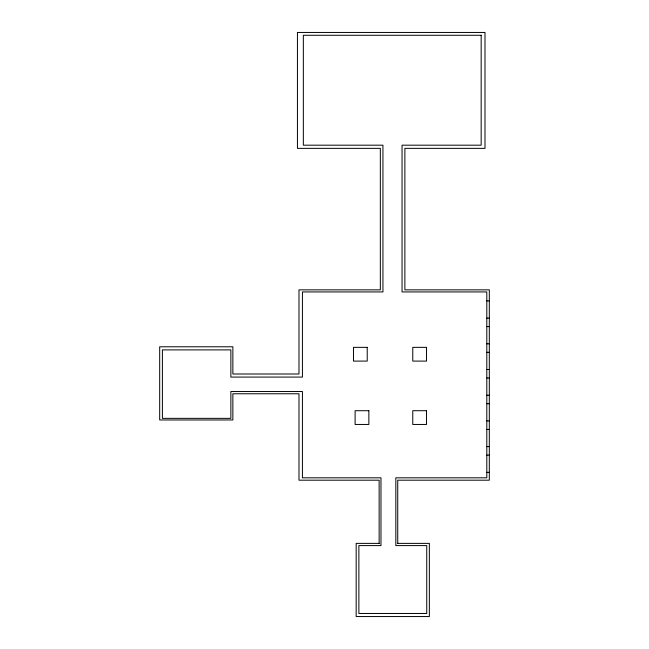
<?xml version="1.0" encoding="UTF-8"?>
<svg xmlns="http://www.w3.org/2000/svg" width="649" height="649" viewBox="0 0 649 649"><rect width="100%" height="100%" fill="white"/><g stroke="black" fill="none" stroke-linecap="round" stroke-linejoin="round"><path stroke-width="0.97" d="M486.807 300.901L489.314 300.901M486.807 318.115L489.314 318.115M486.807 326.601L489.314 326.601M486.807 343.816L489.314 343.816M486.807 352.302L489.314 352.302M486.807 369.516L489.314 369.516M486.807 378.002L489.314 378.002M486.807 395.217L489.314 395.217M486.807 403.71L489.314 403.71M486.807 420.917L489.314 420.917M486.807 429.411L489.314 429.411M486.807 446.617L489.314 446.617M486.807 455.111L489.314 455.111M486.807 472.326L489.314 472.326M379.138 543.375L356.171 543.375L356.171 616.55L429.354 616.55L429.354 543.375L397.732 543.375M397.732 543.538L397.732 480.187L489.314 480.187L489.314 289.852L404.879 289.852L404.879 148.361L484.998 148.361L484.998 32.45L297.437 32.45L297.437 148.361L380.33 148.361L380.33 289.852L298.986 289.852L298.986 374.002L232.861 374.002L232.861 346.785L159.686 346.785L159.686 419.96L232.861 419.96L232.861 393.765L298.986 393.765L298.986 480.187L379.138 480.187L379.138 543.538M481.16 35.281L303.343 35.281L303.343 145.181L382.942 145.181L382.942 291.936L302.426 291.936L302.426 377.077L230.866 377.077L230.866 349.892L162.404 349.892L162.404 418.354L230.866 418.354L230.866 391.525L302.426 391.525L302.426 477.818L380.979 477.818L380.979 545.59L358.873 545.59L358.873 613.467L426.742 613.467L426.742 545.59L395.833 545.59L395.833 477.818L486.807 477.818L486.807 291.936L402.047 291.936L402.047 145.181L481.16 145.181L481.16 35.281M367.22 347.353L353.478 347.353L353.478 361.095L367.22 361.095L367.22 347.353M426.523 347.353L412.772 347.353L412.772 361.095L426.523 361.095L426.523 347.353M368.859 410.712L355.108 410.712L355.108 424.454L368.859 424.454L368.859 410.712M426.523 410.712L412.772 410.712L412.772 424.454L426.523 424.454L426.523 410.712"/></g></svg>
